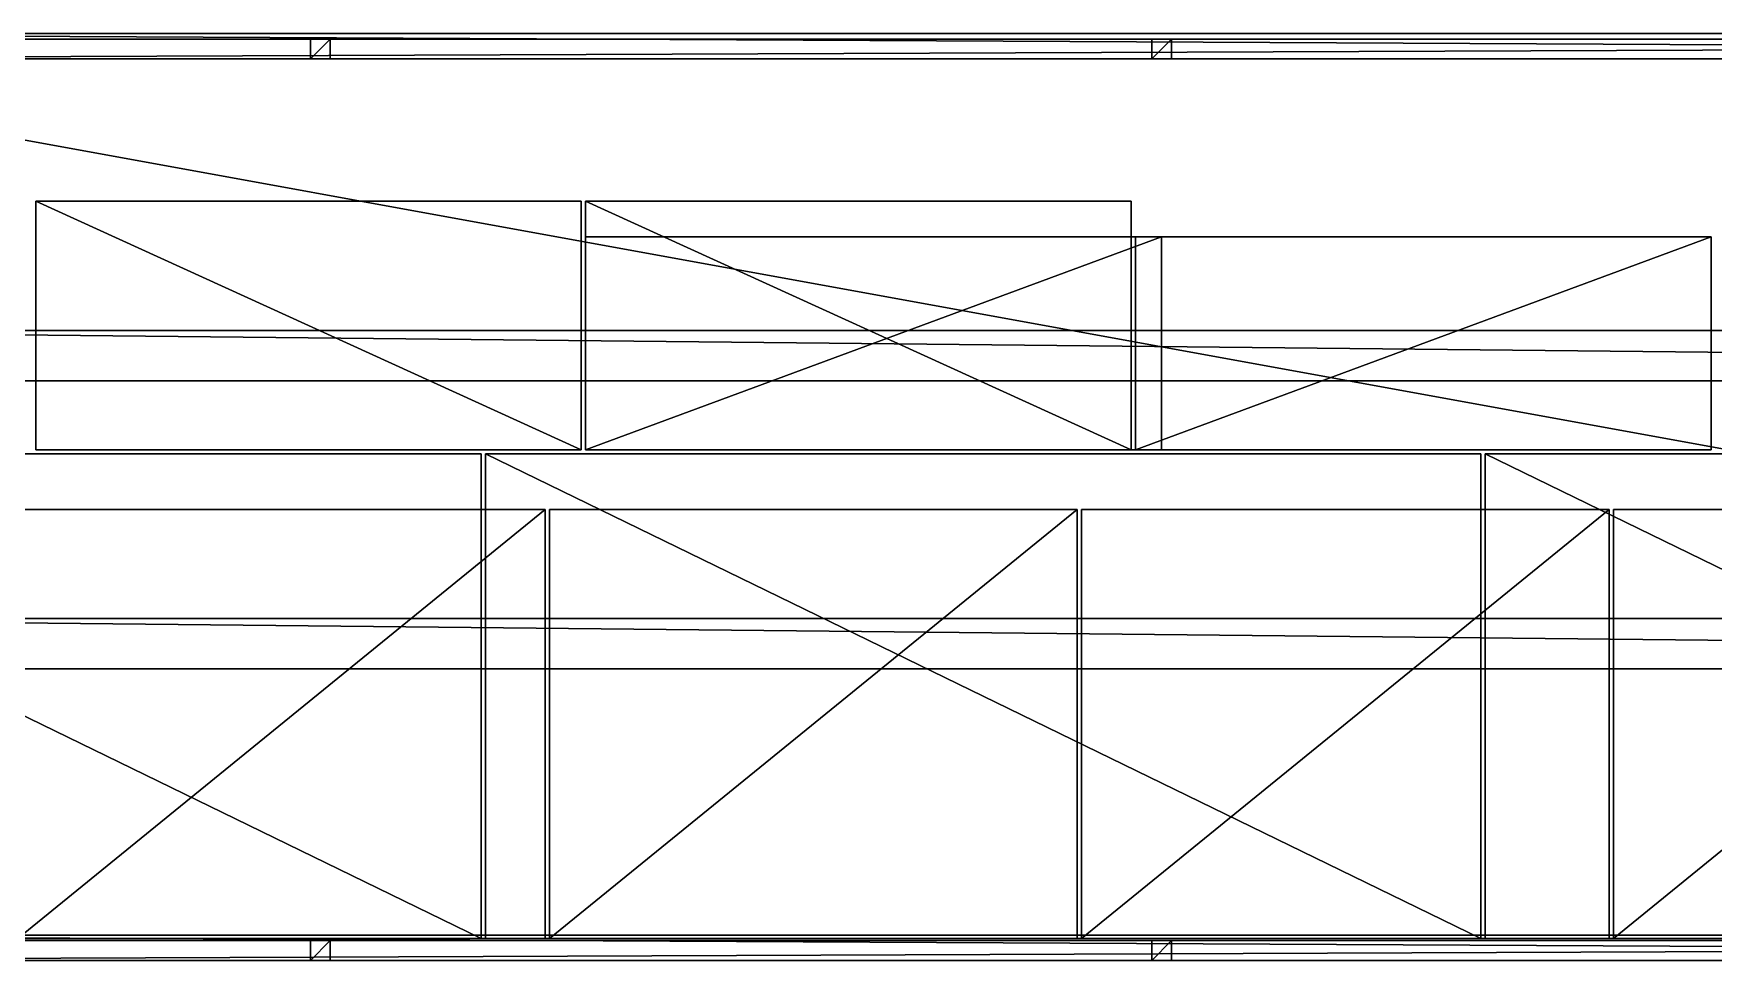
# Model space of a CAD drawing. Header units: millimetres. Extents: x -3100 to 14040, y -1280 to 1295.
# Drawn here: x 1528 to 6196, y -1280 to 1295 of the extents above; entities that cross this region are included whole.
import ezdxf

# ---------------------------------------------------------------- set-up
doc = ezdxf.new("R2010")
doc.units = ezdxf.units.MM

msp = doc.modelspace()

# ---------------------------------------------------------------- linework, layer by layer
at = {"layer": 'CAD_75LAB'}
for points in [[(14040, 1295, 1250), (-40, 1295, 1250), (-40, 1295, 1320)], [(14040, 1295, 1320), (14040, 1295, 1250), (-40, 1295, 1320)], [(14040, 1225, 1250), (-40, 1225, 1250), (-40, 1295, 1250)], [(14040, 1295, 1250), (14040, 1225, 1250), (-40, 1295, 1250)], [(14040, 1225, 1320), (-40, 1295, 1320), (-40, 1225, 1320)], [(14040, 1295, 1320), (-40, 1295, 1320), (14040, 1225, 1320)], [(14040, 1280, 1160), (-40, 1280, 1160), (-40, 1280, 1250)], [(14040, 1280, 1250), (14040, 1280, 1160), (-40, 1280, 1250)], [(14040, -1280, 1160), (-40, -1280, 1160), (-40, 1280, 1160)], [(14040, 1280, 1160), (14040, -1280, 1160), (-40, 1280, 1160)], [(14040, -1280, 1250), (-40, 1280, 1250), (-40, -1280, 1250)], [(14040, 1280, 1250), (-40, 1280, 1250), (14040, -1280, 1250)], [(14040, 1280, 3995), (14040, 1280, 3940), (-40, 1280, 3940)], [(14040, 1280, 3995), (-40, 1280, 3940), (-40, 1280, 3995)], [(14040, 1280, 3940), (-40, 1225, 3940), (-40, 1280, 3940)], [(14040, 1280, 3940), (14040, 1225, 3940), (-40, 1225, 3940)], [(14040, 1280, 3995), (-40, 1280, 3995), (-40, 1225, 3995)], [(14040, 1280, 3995), (-40, 1225, 3995), (14040, 1225, 3995)], [(2297.5, 1280, 3940), (2297.5, 1280, 1250), (2297.5, 1225, 1250)], [(2297.5, 1225, 3940), (2297.5, 1280, 3940), (2297.5, 1225, 1250)], [(2297.5, 1280, 3940), (2352.5, 1280, 1250), (2297.5, 1280, 1250)], [(2352.5, 1280, 3940), (2352.5, 1280, 1250), (2297.5, 1280, 3940)], [(2352.5, 1280, 1250), (2297.5, 1225, 1250), (2297.5, 1280, 1250)], [(2352.5, 1280, 1250), (2352.5, 1225, 1250), (2297.5, 1225, 1250)], [(2352.5, 1280, 3940), (2297.5, 1280, 3940), (2297.5, 1225, 3940)], [(2352.5, 1280, 3940), (2297.5, 1225, 3940), (2352.5, 1225, 3940)], [(2352.5, 1280, 3940), (2352.5, 1225, 1250), (2352.5, 1280, 1250)], [(2352.5, 1225, 3940), (2352.5, 1225, 1250), (2352.5, 1280, 3940)], [(4635, 1280, 3940), (4635, 1280, 1250), (4635, 1225, 1250)], [(4635, 1225, 3940), (4635, 1280, 3940), (4635, 1225, 1250)], [(4635, 1280, 3940), (4690, 1280, 1250), (4635, 1280, 1250)], [(4690, 1280, 3940), (4690, 1280, 1250), (4635, 1280, 3940)], [(4690, 1280, 1250), (4635, 1225, 1250), (4635, 1280, 1250)], [(4690, 1280, 1250), (4690, 1225, 1250), (4635, 1225, 1250)], [(4690, 1280, 3940), (4635, 1280, 3940), (4635, 1225, 3940)], [(4690, 1280, 3940), (4635, 1225, 3940), (4690, 1225, 3940)], [(4690, 1280, 3940), (4690, 1225, 1250), (4690, 1280, 1250)], [(4690, 1225, 3940), (4690, 1225, 1250), (4690, 1280, 3940)], [(14040, 1225, 3995), (-40, 1225, 3940), (14040, 1225, 3940)], [(14040, 1225, 3995), (-40, 1225, 3995), (-40, 1225, 3940)], [(14040, 1225, 1250), (-40, 1225, 1320), (-40, 1225, 1250)], [(14040, 1225, 1320), (-40, 1225, 1320), (14040, 1225, 1250)], [(2297.5, 1225, 3940), (2297.5, 1225, 1250), (2352.5, 1225, 1250)], [(2352.5, 1225, 3940), (2297.5, 1225, 3940), (2352.5, 1225, 1250)], [(4635, 1225, 3940), (4635, 1225, 1250), (4690, 1225, 1250)], [(4690, 1225, 3940), (4635, 1225, 3940), (4690, 1225, 1250)], [(1534, 139, 1253), (1534, 829, 1657), (1534, 829, 1253)], [(1534, 139, 1657), (1534, 829, 1657), (1534, 139, 1253)], [(3050, 829, 1657), (3050, 829, 1253), (1534, 829, 1253)], [(3050, 829, 1657), (1534, 829, 1253), (1534, 829, 1657)], [(3050, 139, 1253), (1534, 139, 1253), (1534, 829, 1253)], [(3050, 829, 1253), (3050, 139, 1253), (1534, 829, 1253)], [(3050, 139, 1657), (1534, 829, 1657), (1534, 139, 1657)], [(3050, 829, 1657), (1534, 829, 1657), (3050, 139, 1657)], [(1534, 139, 1663), (1534, 829, 2067), (1534, 829, 1663)], [(1534, 139, 2067), (1534, 829, 2067), (1534, 139, 1663)], [(3050, 829, 2067), (3050, 829, 1663), (1534, 829, 1663)], [(3050, 829, 2067), (1534, 829, 1663), (1534, 829, 2067)], [(3050, 139, 1663), (1534, 139, 1663), (1534, 829, 1663)], [(3050, 829, 1663), (3050, 139, 1663), (1534, 829, 1663)], [(3050, 139, 2067), (1534, 829, 2067), (1534, 139, 2067)], [(3050, 829, 2067), (1534, 829, 2067), (3050, 139, 2067)], [(1534, 139, 2073), (1534, 829, 2477), (1534, 829, 2073)], [(1534, 139, 2477), (1534, 829, 2477), (1534, 139, 2073)], [(3050, 829, 2477), (3050, 829, 2073), (1534, 829, 2073)], [(3050, 829, 2477), (1534, 829, 2073), (1534, 829, 2477)], [(3050, 139, 2073), (1534, 139, 2073), (1534, 829, 2073)], [(3050, 829, 2073), (3050, 139, 2073), (1534, 829, 2073)], [(3050, 139, 2477), (1534, 829, 2477), (1534, 139, 2477)], [(3050, 829, 2477), (1534, 829, 2477), (3050, 139, 2477)], [(1534, 139, 2483), (1534, 829, 2887), (1534, 829, 2483)], [(1534, 139, 2887), (1534, 829, 2887), (1534, 139, 2483)], [(3050, 829, 2887), (3050, 829, 2483), (1534, 829, 2483)], [(3050, 829, 2887), (1534, 829, 2483), (1534, 829, 2887)], [(3050, 139, 2483), (1534, 139, 2483), (1534, 829, 2483)], [(3050, 829, 2483), (3050, 139, 2483), (1534, 829, 2483)], [(3050, 139, 2887), (1534, 829, 2887), (1534, 139, 2887)], [(3050, 829, 2887), (1534, 829, 2887), (3050, 139, 2887)], [(1534, 139, 2893), (1534, 829, 3297), (1534, 829, 2893)], [(1534, 139, 3297), (1534, 829, 3297), (1534, 139, 2893)], [(3050, 829, 3297), (3050, 829, 2893), (1534, 829, 2893)], [(3050, 829, 3297), (1534, 829, 2893), (1534, 829, 3297)], [(3050, 139, 2893), (1534, 139, 2893), (1534, 829, 2893)], [(3050, 829, 2893), (3050, 139, 2893), (1534, 829, 2893)], [(3050, 139, 3297), (1534, 829, 3297), (1534, 139, 3297)], [(3050, 829, 3297), (1534, 829, 3297), (3050, 139, 3297)], [(1534, 139, 3303), (1534, 829, 3707), (1534, 829, 3303)], [(1534, 139, 3707), (1534, 829, 3707), (1534, 139, 3303)], [(3050, 829, 3707), (3050, 829, 3303), (1534, 829, 3303)], [(3050, 829, 3707), (1534, 829, 3303), (1534, 829, 3707)], [(3050, 139, 3303), (1534, 139, 3303), (1534, 829, 3303)], [(3050, 829, 3303), (3050, 139, 3303), (1534, 829, 3303)], [(3050, 139, 3707), (1534, 829, 3707), (1534, 139, 3707)], [(3050, 829, 3707), (1534, 829, 3707), (3050, 139, 3707)], [(3050, 139, 1253), (3050, 829, 1253), (3050, 829, 1657)], [(3050, 139, 1657), (3050, 139, 1253), (3050, 829, 1657)], [(3050, 139, 1663), (3050, 829, 1663), (3050, 829, 2067)], [(3050, 139, 2067), (3050, 139, 1663), (3050, 829, 2067)], [(3050, 139, 2073), (3050, 829, 2073), (3050, 829, 2477)], [(3050, 139, 2477), (3050, 139, 2073), (3050, 829, 2477)], [(3050, 139, 2483), (3050, 829, 2483), (3050, 829, 2887)], [(3050, 139, 2887), (3050, 139, 2483), (3050, 829, 2887)], [(3050, 139, 2893), (3050, 829, 2893), (3050, 829, 3297)], [(3050, 139, 3297), (3050, 139, 2893), (3050, 829, 3297)], [(3050, 139, 3303), (3050, 829, 3303), (3050, 829, 3707)], [(3050, 139, 3707), (3050, 139, 3303), (3050, 829, 3707)], [(3062, 139, 1253), (3062, 829, 1657), (3062, 829, 1253)], [(3062, 139, 1657), (3062, 829, 1657), (3062, 139, 1253)], [(4578, 829, 1657), (4578, 829, 1253), (3062, 829, 1253)], [(4578, 829, 1657), (3062, 829, 1253), (3062, 829, 1657)], [(4578, 139, 1253), (3062, 139, 1253), (3062, 829, 1253)], [(4578, 829, 1253), (4578, 139, 1253), (3062, 829, 1253)], [(4578, 139, 1657), (3062, 829, 1657), (3062, 139, 1657)], [(4578, 829, 1657), (3062, 829, 1657), (4578, 139, 1657)], [(3062, 139, 1663), (3062, 829, 2067), (3062, 829, 1663)], [(3062, 139, 2067), (3062, 829, 2067), (3062, 139, 1663)], [(4578, 829, 2067), (4578, 829, 1663), (3062, 829, 1663)], [(4578, 829, 2067), (3062, 829, 1663), (3062, 829, 2067)], [(4578, 139, 1663), (3062, 139, 1663), (3062, 829, 1663)], [(4578, 829, 1663), (4578, 139, 1663), (3062, 829, 1663)], [(4578, 139, 2067), (3062, 829, 2067), (3062, 139, 2067)], [(4578, 829, 2067), (3062, 829, 2067), (4578, 139, 2067)], [(3062, 139, 2073), (3062, 829, 2477), (3062, 829, 2073)], [(3062, 139, 2477), (3062, 829, 2477), (3062, 139, 2073)], [(4578, 829, 2477), (4578, 829, 2073), (3062, 829, 2073)], [(4578, 829, 2477), (3062, 829, 2073), (3062, 829, 2477)], [(4578, 139, 2073), (3062, 139, 2073), (3062, 829, 2073)], [(4578, 829, 2073), (4578, 139, 2073), (3062, 829, 2073)], [(4578, 139, 2477), (3062, 829, 2477), (3062, 139, 2477)], [(4578, 829, 2477), (3062, 829, 2477), (4578, 139, 2477)], [(3062, 139, 2483), (3062, 829, 2887), (3062, 829, 2483)], [(3062, 139, 2887), (3062, 829, 2887), (3062, 139, 2483)], [(4578, 829, 2887), (4578, 829, 2483), (3062, 829, 2483)], [(4578, 829, 2887), (3062, 829, 2483), (3062, 829, 2887)], [(4578, 139, 2483), (3062, 139, 2483), (3062, 829, 2483)], [(4578, 829, 2483), (4578, 139, 2483), (3062, 829, 2483)], [(4578, 139, 2887), (3062, 829, 2887), (3062, 139, 2887)], [(4578, 829, 2887), (3062, 829, 2887), (4578, 139, 2887)], [(3062, 139, 2893), (3062, 829, 3297), (3062, 829, 2893)], [(3062, 139, 3297), (3062, 829, 3297), (3062, 139, 2893)], [(4578, 829, 3297), (4578, 829, 2893), (3062, 829, 2893)], [(4578, 829, 3297), (3062, 829, 2893), (3062, 829, 3297)], [(4578, 139, 2893), (3062, 139, 2893), (3062, 829, 2893)], [(4578, 829, 2893), (4578, 139, 2893), (3062, 829, 2893)], [(4578, 139, 3297), (3062, 829, 3297), (3062, 139, 3297)], [(4578, 829, 3297), (3062, 829, 3297), (4578, 139, 3297)], [(4578, 139, 1253), (4578, 829, 1253), (4578, 829, 1657)], [(4578, 139, 1657), (4578, 139, 1253), (4578, 829, 1657)], [(4578, 139, 1663), (4578, 829, 1663), (4578, 829, 2067)], [(4578, 139, 2067), (4578, 139, 1663), (4578, 829, 2067)], [(4578, 139, 2073), (4578, 829, 2073), (4578, 829, 2477)], [(4578, 139, 2477), (4578, 139, 2073), (4578, 829, 2477)], [(4578, 139, 2483), (4578, 829, 2483), (4578, 829, 2887)], [(4578, 139, 2887), (4578, 139, 2483), (4578, 829, 2887)], [(4578, 139, 2893), (4578, 829, 2893), (4578, 829, 3297)], [(4578, 139, 3297), (4578, 139, 2893), (4578, 829, 3297)], [(3062, 139, 3303), (3062, 730, 3585), (3062, 730, 3303)], [(3062, 139, 3585), (3062, 730, 3585), (3062, 139, 3303)], [(4662, 730, 3585), (4662, 730, 3303), (3062, 730, 3303)], [(4662, 730, 3585), (3062, 730, 3303), (3062, 730, 3585)], [(4662, 730, 3303), (3062, 139, 3303), (3062, 730, 3303)], [(4662, 730, 3303), (4662, 139, 3303), (3062, 139, 3303)], [(4662, 730, 3585), (3062, 730, 3585), (3062, 139, 3585)], [(4662, 730, 3585), (3062, 139, 3585), (4662, 139, 3585)], [(3062, 139, 3591), (3062, 730, 3873), (3062, 730, 3591)], [(3062, 139, 3873), (3062, 730, 3873), (3062, 139, 3591)], [(4662, 730, 3873), (4662, 730, 3591), (3062, 730, 3591)], [(4662, 730, 3873), (3062, 730, 3591), (3062, 730, 3873)], [(4662, 730, 3591), (3062, 139, 3591), (3062, 730, 3591)], [(4662, 730, 3591), (4662, 139, 3591), (3062, 139, 3591)], [(4662, 730, 3873), (3062, 730, 3873), (3062, 139, 3873)], [(4662, 730, 3873), (3062, 139, 3873), (4662, 139, 3873)], [(4590, 139, 1253), (4590, 730, 1535), (4590, 730, 1253)], [(4590, 139, 1535), (4590, 730, 1535), (4590, 139, 1253)], [(6190, 730, 1535), (6190, 730, 1253), (4590, 730, 1253)], [(6190, 730, 1535), (4590, 730, 1253), (4590, 730, 1535)], [(6190, 730, 1253), (4590, 139, 1253), (4590, 730, 1253)], [(6190, 730, 1253), (6190, 139, 1253), (4590, 139, 1253)], [(6190, 730, 1535), (4590, 730, 1535), (4590, 139, 1535)], [(6190, 730, 1535), (4590, 139, 1535), (6190, 139, 1535)], [(4590, 139, 1541), (4590, 730, 1823), (4590, 730, 1541)], [(4590, 139, 1823), (4590, 730, 1823), (4590, 139, 1541)], [(6190, 730, 1823), (6190, 730, 1541), (4590, 730, 1541)], [(6190, 730, 1823), (4590, 730, 1541), (4590, 730, 1823)], [(6190, 730, 1541), (4590, 139, 1541), (4590, 730, 1541)], [(6190, 730, 1541), (6190, 139, 1541), (4590, 139, 1541)], [(6190, 730, 1823), (4590, 730, 1823), (4590, 139, 1823)], [(6190, 730, 1823), (4590, 139, 1823), (6190, 139, 1823)], [(4590, 139, 1829), (4590, 730, 2111), (4590, 730, 1829)], [(4590, 139, 2111), (4590, 730, 2111), (4590, 139, 1829)], [(6190, 730, 2111), (6190, 730, 1829), (4590, 730, 1829)], [(6190, 730, 2111), (4590, 730, 1829), (4590, 730, 2111)], [(6190, 730, 1829), (4590, 139, 1829), (4590, 730, 1829)], [(6190, 730, 1829), (6190, 139, 1829), (4590, 139, 1829)], [(6190, 730, 2111), (4590, 730, 2111), (4590, 139, 2111)], [(6190, 730, 2111), (4590, 139, 2111), (6190, 139, 2111)], [(4590, 139, 2117), (4590, 730, 2399), (4590, 730, 2117)], [(4590, 139, 2399), (4590, 730, 2399), (4590, 139, 2117)], [(6190, 730, 2399), (6190, 730, 2117), (4590, 730, 2117)], [(6190, 730, 2399), (4590, 730, 2117), (4590, 730, 2399)], [(6190, 730, 2117), (4590, 139, 2117), (4590, 730, 2117)], [(6190, 730, 2117), (6190, 139, 2117), (4590, 139, 2117)], [(6190, 730, 2399), (4590, 730, 2399), (4590, 139, 2399)], [(6190, 730, 2399), (4590, 139, 2399), (6190, 139, 2399)], [(4590, 139, 2405), (4590, 730, 2687), (4590, 730, 2405)], [(4590, 139, 2687), (4590, 730, 2687), (4590, 139, 2405)], [(6190, 730, 2687), (6190, 730, 2405), (4590, 730, 2405)], [(6190, 730, 2687), (4590, 730, 2405), (4590, 730, 2687)], [(6190, 730, 2405), (4590, 139, 2405), (4590, 730, 2405)], [(6190, 730, 2405), (6190, 139, 2405), (4590, 139, 2405)], [(6190, 730, 2687), (4590, 730, 2687), (4590, 139, 2687)], [(6190, 730, 2687), (4590, 139, 2687), (6190, 139, 2687)], [(4590, 139, 2693), (4590, 730, 2975), (4590, 730, 2693)], [(4590, 139, 2975), (4590, 730, 2975), (4590, 139, 2693)], [(6190, 730, 2975), (6190, 730, 2693), (4590, 730, 2693)], [(6190, 730, 2975), (4590, 730, 2693), (4590, 730, 2975)], [(6190, 730, 2693), (4590, 139, 2693), (4590, 730, 2693)], [(6190, 730, 2693), (6190, 139, 2693), (4590, 139, 2693)], [(6190, 730, 2975), (4590, 730, 2975), (4590, 139, 2975)], [(6190, 730, 2975), (4590, 139, 2975), (6190, 139, 2975)], [(4590, 139, 2981), (4590, 730, 3263), (4590, 730, 2981)], [(4590, 139, 3263), (4590, 730, 3263), (4590, 139, 2981)], [(6190, 730, 3263), (6190, 730, 2981), (4590, 730, 2981)], [(6190, 730, 3263), (4590, 730, 2981), (4590, 730, 3263)], [(6190, 730, 2981), (4590, 139, 2981), (4590, 730, 2981)], [(6190, 730, 2981), (6190, 139, 2981), (4590, 139, 2981)], [(6190, 730, 3263), (4590, 730, 3263), (4590, 139, 3263)], [(6190, 730, 3263), (4590, 139, 3263), (6190, 139, 3263)], [(4662, 139, 3303), (4662, 730, 3303), (4662, 730, 3585)], [(4662, 139, 3585), (4662, 139, 3303), (4662, 730, 3585)], [(4662, 139, 3591), (4662, 730, 3591), (4662, 730, 3873)], [(4662, 139, 3873), (4662, 139, 3591), (4662, 730, 3873)], [(6190, 139, 1253), (6190, 730, 1253), (6190, 730, 1535)], [(6190, 139, 1535), (6190, 139, 1253), (6190, 730, 1535)], [(6190, 139, 1541), (6190, 730, 1541), (6190, 730, 1823)], [(6190, 139, 1823), (6190, 139, 1541), (6190, 730, 1823)], [(6190, 139, 1829), (6190, 730, 1829), (6190, 730, 2111)], [(6190, 139, 2111), (6190, 139, 1829), (6190, 730, 2111)], [(6190, 139, 2117), (6190, 730, 2117), (6190, 730, 2399)], [(6190, 139, 2399), (6190, 139, 2117), (6190, 730, 2399)], [(6190, 139, 2405), (6190, 730, 2405), (6190, 730, 2687)], [(6190, 139, 2687), (6190, 139, 2405), (6190, 730, 2687)], [(6190, 139, 2693), (6190, 730, 2693), (6190, 730, 2975)], [(6190, 139, 2975), (6190, 139, 2693), (6190, 730, 2975)], [(6190, 139, 2981), (6190, 730, 2981), (6190, 730, 3263)], [(6190, 139, 3263), (6190, 139, 2981), (6190, 730, 3263)], [(13960, 470, 1160), (13960, 470, 910), (300, 470, 910)], [(13960, 470, 1160), (300, 470, 910), (300, 470, 1160)], [(13960, 330, 910), (300, 330, 910), (300, 470, 910)], [(13960, 470, 910), (13960, 330, 910), (300, 470, 910)], [(13960, 330, 1160), (300, 470, 1160), (300, 330, 1160)], [(13960, 470, 1160), (300, 470, 1160), (13960, 330, 1160)], [(13960, 330, 1160), (300, 330, 910), (13960, 330, 910)], [(13960, 330, 1160), (300, 330, 1160), (300, 330, 910)], [(2772, 127, 1794), (2772, 127, 1253), (6, 127, 1253)], [(2772, 127, 1794), (6, 127, 1253), (6, 127, 1794)], [(2772, -1219, 1253), (6, -1219, 1253), (6, 127, 1253)], [(2772, 127, 1253), (2772, -1219, 1253), (6, 127, 1253)], [(2772, -1219, 1794), (6, 127, 1794), (6, -1219, 1794)], [(2772, 127, 1794), (6, 127, 1794), (2772, -1219, 1794)], [(2772, 127, 2341), (2772, 127, 1800), (6, 127, 1800)], [(2772, 127, 2341), (6, 127, 1800), (6, 127, 2341)], [(2772, -1219, 1800), (6, -1219, 1800), (6, 127, 1800)], [(2772, 127, 1800), (2772, -1219, 1800), (6, 127, 1800)], [(2772, -1219, 2341), (6, 127, 2341), (6, -1219, 2341)], [(2772, 127, 2341), (6, 127, 2341), (2772, -1219, 2341)], [(2772, 127, 2888), (2772, 127, 2347), (6, 127, 2347)], [(2772, 127, 2888), (6, 127, 2347), (6, 127, 2888)], [(2772, -1219, 2347), (6, -1219, 2347), (6, 127, 2347)], [(2772, 127, 2347), (2772, -1219, 2347), (6, 127, 2347)], [(2772, -1219, 2888), (6, 127, 2888), (6, -1219, 2888)], [(2772, 127, 2888), (6, 127, 2888), (2772, -1219, 2888)], [(2772, 127, 3435), (2772, 127, 2894), (6, 127, 2894)], [(2772, 127, 3435), (6, 127, 2894), (6, 127, 3435)], [(2772, -1219, 2894), (6, -1219, 2894), (6, 127, 2894)], [(2772, 127, 2894), (2772, -1219, 2894), (6, 127, 2894)], [(2772, -1219, 3435), (6, 127, 3435), (6, -1219, 3435)], [(2772, 127, 3435), (6, 127, 3435), (2772, -1219, 3435)], [(3050, 139, 1657), (1534, 139, 1253), (3050, 139, 1253)], [(3050, 139, 1657), (1534, 139, 1657), (1534, 139, 1253)], [(3050, 139, 2067), (1534, 139, 1663), (3050, 139, 1663)], [(3050, 139, 2067), (1534, 139, 2067), (1534, 139, 1663)], [(3050, 139, 2477), (1534, 139, 2073), (3050, 139, 2073)], [(3050, 139, 2477), (1534, 139, 2477), (1534, 139, 2073)], [(3050, 139, 2887), (1534, 139, 2483), (3050, 139, 2483)], [(3050, 139, 2887), (1534, 139, 2887), (1534, 139, 2483)], [(3050, 139, 3297), (1534, 139, 2893), (3050, 139, 2893)], [(3050, 139, 3297), (1534, 139, 3297), (1534, 139, 2893)], [(3050, 139, 3707), (1534, 139, 3303), (3050, 139, 3303)], [(3050, 139, 3707), (1534, 139, 3707), (1534, 139, 3303)], [(2772, -1219, 1794), (2772, -1219, 1253), (2772, 127, 1253)], [(2772, -1219, 1794), (2772, 127, 1253), (2772, 127, 1794)], [(2772, -1219, 2341), (2772, -1219, 1800), (2772, 127, 1800)], [(2772, -1219, 2341), (2772, 127, 1800), (2772, 127, 2341)], [(2772, -1219, 2888), (2772, -1219, 2347), (2772, 127, 2347)], [(2772, -1219, 2888), (2772, 127, 2347), (2772, 127, 2888)], [(2772, -1219, 3435), (2772, -1219, 2894), (2772, 127, 2894)], [(2772, -1219, 3435), (2772, 127, 2894), (2772, 127, 3435)], [(2784, -1219, 1794), (2784, 127, 1253), (2784, -1219, 1253)], [(2784, -1219, 1794), (2784, 127, 1794), (2784, 127, 1253)], [(5550, 127, 1794), (5550, 127, 1253), (2784, 127, 1253)], [(5550, 127, 1794), (2784, 127, 1253), (2784, 127, 1794)], [(5550, -1219, 1253), (2784, -1219, 1253), (2784, 127, 1253)], [(5550, 127, 1253), (5550, -1219, 1253), (2784, 127, 1253)], [(5550, -1219, 1794), (2784, 127, 1794), (2784, -1219, 1794)], [(5550, 127, 1794), (2784, 127, 1794), (5550, -1219, 1794)], [(2784, -1219, 2341), (2784, 127, 1800), (2784, -1219, 1800)], [(2784, -1219, 2341), (2784, 127, 2341), (2784, 127, 1800)], [(5550, 127, 2341), (5550, 127, 1800), (2784, 127, 1800)], [(5550, 127, 2341), (2784, 127, 1800), (2784, 127, 2341)], [(5550, -1219, 1800), (2784, -1219, 1800), (2784, 127, 1800)], [(5550, 127, 1800), (5550, -1219, 1800), (2784, 127, 1800)], [(5550, -1219, 2341), (2784, 127, 2341), (2784, -1219, 2341)], [(5550, 127, 2341), (2784, 127, 2341), (5550, -1219, 2341)], [(2784, -1219, 2888), (2784, 127, 2347), (2784, -1219, 2347)], [(2784, -1219, 2888), (2784, 127, 2888), (2784, 127, 2347)], [(5550, 127, 2888), (5550, 127, 2347), (2784, 127, 2347)], [(5550, 127, 2888), (2784, 127, 2347), (2784, 127, 2888)], [(5550, -1219, 2347), (2784, -1219, 2347), (2784, 127, 2347)], [(5550, 127, 2347), (5550, -1219, 2347), (2784, 127, 2347)], [(5550, -1219, 2888), (2784, 127, 2888), (2784, -1219, 2888)], [(5550, 127, 2888), (2784, 127, 2888), (5550, -1219, 2888)], [(2784, -1219, 3435), (2784, 127, 2894), (2784, -1219, 2894)], [(2784, -1219, 3435), (2784, 127, 3435), (2784, 127, 2894)], [(5550, 127, 3435), (5550, 127, 2894), (2784, 127, 2894)], [(5550, 127, 3435), (2784, 127, 2894), (2784, 127, 3435)], [(5550, -1219, 2894), (2784, -1219, 2894), (2784, 127, 2894)], [(5550, 127, 2894), (5550, -1219, 2894), (2784, 127, 2894)], [(5550, -1219, 3435), (2784, 127, 3435), (2784, -1219, 3435)], [(5550, 127, 3435), (2784, 127, 3435), (5550, -1219, 3435)], [(4578, 139, 1657), (3062, 139, 1253), (4578, 139, 1253)], [(4578, 139, 1657), (3062, 139, 1657), (3062, 139, 1253)], [(4578, 139, 2067), (3062, 139, 1663), (4578, 139, 1663)], [(4578, 139, 2067), (3062, 139, 2067), (3062, 139, 1663)], [(4578, 139, 2477), (3062, 139, 2073), (4578, 139, 2073)], [(4578, 139, 2477), (3062, 139, 2477), (3062, 139, 2073)], [(4578, 139, 2887), (3062, 139, 2483), (4578, 139, 2483)], [(4578, 139, 2887), (3062, 139, 2887), (3062, 139, 2483)], [(4578, 139, 3297), (3062, 139, 2893), (4578, 139, 2893)], [(4578, 139, 3297), (3062, 139, 3297), (3062, 139, 2893)], [(4662, 139, 3585), (3062, 139, 3303), (4662, 139, 3303)], [(4662, 139, 3585), (3062, 139, 3585), (3062, 139, 3303)], [(4662, 139, 3873), (3062, 139, 3591), (4662, 139, 3591)], [(4662, 139, 3873), (3062, 139, 3873), (3062, 139, 3591)], [(6190, 139, 1535), (4590, 139, 1253), (6190, 139, 1253)], [(6190, 139, 1535), (4590, 139, 1535), (4590, 139, 1253)], [(6190, 139, 1823), (4590, 139, 1541), (6190, 139, 1541)], [(6190, 139, 1823), (4590, 139, 1823), (4590, 139, 1541)], [(6190, 139, 2111), (4590, 139, 1829), (6190, 139, 1829)], [(6190, 139, 2111), (4590, 139, 2111), (4590, 139, 1829)], [(6190, 139, 2399), (4590, 139, 2117), (6190, 139, 2117)], [(6190, 139, 2399), (4590, 139, 2399), (4590, 139, 2117)], [(6190, 139, 2687), (4590, 139, 2405), (6190, 139, 2405)], [(6190, 139, 2687), (4590, 139, 2687), (4590, 139, 2405)], [(6190, 139, 2975), (4590, 139, 2693), (6190, 139, 2693)], [(6190, 139, 2975), (4590, 139, 2975), (4590, 139, 2693)], [(6190, 139, 3263), (4590, 139, 2981), (6190, 139, 2981)], [(6190, 139, 3263), (4590, 139, 3263), (4590, 139, 2981)], [(5550, -1219, 1794), (5550, -1219, 1253), (5550, 127, 1253)], [(5550, -1219, 1794), (5550, 127, 1253), (5550, 127, 1794)], [(5550, -1219, 2341), (5550, -1219, 1800), (5550, 127, 1800)], [(5550, -1219, 2341), (5550, 127, 1800), (5550, 127, 2341)], [(5550, -1219, 2888), (5550, -1219, 2347), (5550, 127, 2347)], [(5550, -1219, 2888), (5550, 127, 2347), (5550, 127, 2888)], [(5550, -1219, 3435), (5550, -1219, 2894), (5550, 127, 2894)], [(5550, -1219, 3435), (5550, 127, 2894), (5550, 127, 3435)], [(5562, -1219, 1794), (5562, 127, 1253), (5562, -1219, 1253)], [(5562, -1219, 1794), (5562, 127, 1794), (5562, 127, 1253)], [(8328, 127, 1794), (8328, 127, 1253), (5562, 127, 1253)], [(8328, 127, 1794), (5562, 127, 1253), (5562, 127, 1794)], [(8328, -1219, 1253), (5562, -1219, 1253), (5562, 127, 1253)], [(8328, 127, 1253), (8328, -1219, 1253), (5562, 127, 1253)], [(8328, -1219, 1794), (5562, 127, 1794), (5562, -1219, 1794)], [(8328, 127, 1794), (5562, 127, 1794), (8328, -1219, 1794)], [(5562, -1219, 2341), (5562, 127, 1800), (5562, -1219, 1800)], [(5562, -1219, 2341), (5562, 127, 2341), (5562, 127, 1800)], [(8328, 127, 2341), (8328, 127, 1800), (5562, 127, 1800)], [(8328, 127, 2341), (5562, 127, 1800), (5562, 127, 2341)], [(8328, -1219, 1800), (5562, -1219, 1800), (5562, 127, 1800)], [(8328, 127, 1800), (8328, -1219, 1800), (5562, 127, 1800)], [(8328, -1219, 2341), (5562, 127, 2341), (5562, -1219, 2341)], [(8328, 127, 2341), (5562, 127, 2341), (8328, -1219, 2341)], [(5562, -1219, 2888), (5562, 127, 2347), (5562, -1219, 2347)], [(5562, -1219, 2888), (5562, 127, 2888), (5562, 127, 2347)], [(8328, 127, 2888), (8328, 127, 2347), (5562, 127, 2347)], [(8328, 127, 2888), (5562, 127, 2347), (5562, 127, 2888)], [(8328, -1219, 2347), (5562, -1219, 2347), (5562, 127, 2347)], [(8328, 127, 2347), (8328, -1219, 2347), (5562, 127, 2347)], [(8328, -1219, 2888), (5562, 127, 2888), (5562, -1219, 2888)], [(8328, 127, 2888), (5562, 127, 2888), (8328, -1219, 2888)], [(5562, -1219, 3435), (5562, 127, 2894), (5562, -1219, 2894)], [(5562, -1219, 3435), (5562, 127, 3435), (5562, 127, 2894)], [(8328, 127, 3435), (8328, 127, 2894), (5562, 127, 2894)], [(8328, 127, 3435), (5562, 127, 2894), (5562, 127, 3435)], [(8328, -1219, 2894), (5562, -1219, 2894), (5562, 127, 2894)], [(8328, 127, 2894), (8328, -1219, 2894), (5562, 127, 2894)], [(8328, -1219, 3435), (5562, 127, 3435), (5562, -1219, 3435)], [(8328, 127, 3435), (5562, 127, 3435), (8328, -1219, 3435)], [(2950, -27, 3713), (2950, -27, 3441), (1484, -27, 3441)], [(2950, -27, 3713), (1484, -27, 3441), (1484, -27, 3713)], [(2950, -27, 3441), (1484, -1219, 3441), (1484, -27, 3441)], [(2950, -27, 3441), (2950, -1219, 3441), (1484, -1219, 3441)], [(2950, -27, 3713), (1484, -27, 3713), (1484, -1219, 3713)], [(2950, -27, 3713), (1484, -1219, 3713), (2950, -1219, 3713)], [(2950, -1219, 3713), (2950, -1219, 3441), (2950, -27, 3441)], [(2950, -1219, 3713), (2950, -27, 3441), (2950, -27, 3713)], [(2962, -1219, 3713), (2962, -27, 3441), (2962, -1219, 3441)], [(2962, -1219, 3713), (2962, -27, 3713), (2962, -27, 3441)], [(4428, -27, 3713), (4428, -27, 3441), (2962, -27, 3441)], [(4428, -27, 3713), (2962, -27, 3441), (2962, -27, 3713)], [(4428, -27, 3441), (2962, -1219, 3441), (2962, -27, 3441)], [(4428, -27, 3441), (4428, -1219, 3441), (2962, -1219, 3441)], [(4428, -27, 3713), (2962, -27, 3713), (2962, -1219, 3713)], [(4428, -27, 3713), (2962, -1219, 3713), (4428, -1219, 3713)], [(4428, -1219, 3713), (4428, -1219, 3441), (4428, -27, 3441)], [(4428, -1219, 3713), (4428, -27, 3441), (4428, -27, 3713)], [(4440, -1219, 3713), (4440, -27, 3441), (4440, -1219, 3441)], [(4440, -1219, 3713), (4440, -27, 3713), (4440, -27, 3441)], [(5906, -27, 3713), (5906, -27, 3441), (4440, -27, 3441)], [(5906, -27, 3713), (4440, -27, 3441), (4440, -27, 3713)], [(5906, -27, 3441), (4440, -1219, 3441), (4440, -27, 3441)], [(5906, -27, 3441), (5906, -1219, 3441), (4440, -1219, 3441)], [(5906, -27, 3713), (4440, -27, 3713), (4440, -1219, 3713)], [(5906, -27, 3713), (4440, -1219, 3713), (5906, -1219, 3713)], [(5906, -1219, 3713), (5906, -1219, 3441), (5906, -27, 3441)], [(5906, -1219, 3713), (5906, -27, 3441), (5906, -27, 3713)], [(5918, -1219, 3713), (5918, -27, 3441), (5918, -1219, 3441)], [(5918, -1219, 3713), (5918, -27, 3713), (5918, -27, 3441)], [(7384, -27, 3713), (7384, -27, 3441), (5918, -27, 3441)], [(7384, -27, 3713), (5918, -27, 3441), (5918, -27, 3713)], [(7384, -27, 3441), (5918, -1219, 3441), (5918, -27, 3441)], [(7384, -27, 3441), (7384, -1219, 3441), (5918, -1219, 3441)], [(7384, -27, 3713), (5918, -27, 3713), (5918, -1219, 3713)], [(7384, -27, 3713), (5918, -1219, 3713), (7384, -1219, 3713)], [(13960, -330, 1160), (13960, -330, 910), (300, -330, 910)], [(13960, -330, 1160), (300, -330, 910), (300, -330, 1160)], [(13960, -470, 910), (300, -470, 910), (300, -330, 910)], [(13960, -330, 910), (13960, -470, 910), (300, -330, 910)], [(13960, -470, 1160), (300, -330, 1160), (300, -470, 1160)], [(13960, -330, 1160), (300, -330, 1160), (13960, -470, 1160)], [(13960, -470, 1160), (300, -470, 910), (13960, -470, 910)], [(13960, -470, 1160), (300, -470, 1160), (300, -470, 910)], [(14040, -1210, 1250), (-40, -1210, 1250), (-40, -1210, 1320)], [(14040, -1210, 1320), (14040, -1210, 1250), (-40, -1210, 1320)], [(14040, -1280, 1250), (-40, -1280, 1250), (-40, -1210, 1250)], [(14040, -1210, 1250), (14040, -1280, 1250), (-40, -1210, 1250)], [(14040, -1280, 1320), (-40, -1210, 1320), (-40, -1280, 1320)], [(14040, -1210, 1320), (-40, -1210, 1320), (14040, -1280, 1320)], [(14040, -1225, 3995), (14040, -1225, 3940), (-40, -1225, 3940)], [(14040, -1225, 3995), (-40, -1225, 3940), (-40, -1225, 3995)], [(14040, -1225, 3940), (-40, -1280, 3940), (-40, -1225, 3940)], [(14040, -1225, 3940), (14040, -1280, 3940), (-40, -1280, 3940)], [(14040, -1225, 3995), (-40, -1225, 3995), (-40, -1280, 3995)], [(14040, -1225, 3995), (-40, -1280, 3995), (14040, -1280, 3995)], [(2772, -1219, 1794), (6, -1219, 1253), (2772, -1219, 1253)], [(2772, -1219, 1794), (6, -1219, 1794), (6, -1219, 1253)], [(2772, -1219, 2341), (6, -1219, 1800), (2772, -1219, 1800)], [(2772, -1219, 2341), (6, -1219, 2341), (6, -1219, 1800)], [(2772, -1219, 2888), (6, -1219, 2347), (2772, -1219, 2347)], [(2772, -1219, 2888), (6, -1219, 2888), (6, -1219, 2347)], [(2772, -1219, 3435), (6, -1219, 2894), (2772, -1219, 2894)], [(2772, -1219, 3435), (6, -1219, 3435), (6, -1219, 2894)], [(2950, -1219, 3713), (1484, -1219, 3441), (2950, -1219, 3441)], [(2950, -1219, 3713), (1484, -1219, 3713), (1484, -1219, 3441)], [(2297.5, -1225, 3940), (2297.5, -1225, 1250), (2297.5, -1280, 1250)], [(2297.5, -1280, 3940), (2297.5, -1225, 3940), (2297.5, -1280, 1250)], [(2297.5, -1225, 3940), (2352.5, -1225, 1250), (2297.5, -1225, 1250)], [(2352.5, -1225, 3940), (2352.5, -1225, 1250), (2297.5, -1225, 3940)], [(2352.5, -1225, 1250), (2297.5, -1280, 1250), (2297.5, -1225, 1250)], [(2352.5, -1225, 1250), (2352.5, -1280, 1250), (2297.5, -1280, 1250)], [(2352.5, -1225, 3940), (2297.5, -1225, 3940), (2297.5, -1280, 3940)], [(2352.5, -1225, 3940), (2297.5, -1280, 3940), (2352.5, -1280, 3940)], [(2352.5, -1225, 3940), (2352.5, -1280, 1250), (2352.5, -1225, 1250)], [(2352.5, -1280, 3940), (2352.5, -1280, 1250), (2352.5, -1225, 3940)], [(5550, -1219, 1794), (2784, -1219, 1253), (5550, -1219, 1253)], [(5550, -1219, 1794), (2784, -1219, 1794), (2784, -1219, 1253)], [(5550, -1219, 2341), (2784, -1219, 1800), (5550, -1219, 1800)], [(5550, -1219, 2341), (2784, -1219, 2341), (2784, -1219, 1800)], [(5550, -1219, 2888), (2784, -1219, 2347), (5550, -1219, 2347)], [(5550, -1219, 2888), (2784, -1219, 2888), (2784, -1219, 2347)], [(5550, -1219, 3435), (2784, -1219, 2894), (5550, -1219, 2894)], [(5550, -1219, 3435), (2784, -1219, 3435), (2784, -1219, 2894)], [(4428, -1219, 3713), (2962, -1219, 3441), (4428, -1219, 3441)], [(4428, -1219, 3713), (2962, -1219, 3713), (2962, -1219, 3441)], [(5906, -1219, 3713), (4440, -1219, 3441), (5906, -1219, 3441)], [(5906, -1219, 3713), (4440, -1219, 3713), (4440, -1219, 3441)], [(4635, -1225, 3940), (4635, -1225, 1250), (4635, -1280, 1250)], [(4635, -1280, 3940), (4635, -1225, 3940), (4635, -1280, 1250)], [(4635, -1225, 3940), (4690, -1225, 1250), (4635, -1225, 1250)], [(4690, -1225, 3940), (4690, -1225, 1250), (4635, -1225, 3940)], [(4690, -1225, 1250), (4635, -1280, 1250), (4635, -1225, 1250)], [(4690, -1225, 1250), (4690, -1280, 1250), (4635, -1280, 1250)], [(4690, -1225, 3940), (4635, -1225, 3940), (4635, -1280, 3940)], [(4690, -1225, 3940), (4635, -1280, 3940), (4690, -1280, 3940)], [(4690, -1225, 3940), (4690, -1280, 1250), (4690, -1225, 1250)], [(4690, -1280, 3940), (4690, -1280, 1250), (4690, -1225, 3940)], [(8328, -1219, 1794), (5562, -1219, 1253), (8328, -1219, 1253)], [(8328, -1219, 1794), (5562, -1219, 1794), (5562, -1219, 1253)], [(8328, -1219, 2341), (5562, -1219, 1800), (8328, -1219, 1800)], [(8328, -1219, 2341), (5562, -1219, 2341), (5562, -1219, 1800)], [(8328, -1219, 2888), (5562, -1219, 2347), (8328, -1219, 2347)], [(8328, -1219, 2888), (5562, -1219, 2888), (5562, -1219, 2347)], [(8328, -1219, 3435), (5562, -1219, 2894), (8328, -1219, 2894)], [(8328, -1219, 3435), (5562, -1219, 3435), (5562, -1219, 2894)], [(7384, -1219, 3713), (5918, -1219, 3441), (7384, -1219, 3441)], [(7384, -1219, 3713), (5918, -1219, 3713), (5918, -1219, 3441)], [(14040, -1280, 1160), (-40, -1280, 1250), (-40, -1280, 1160)], [(14040, -1280, 1250), (-40, -1280, 1250), (14040, -1280, 1160)], [(14040, -1280, 3995), (-40, -1280, 3940), (14040, -1280, 3940)], [(14040, -1280, 3995), (-40, -1280, 3995), (-40, -1280, 3940)], [(14040, -1280, 1250), (-40, -1280, 1320), (-40, -1280, 1250)], [(14040, -1280, 1320), (-40, -1280, 1320), (14040, -1280, 1250)], [(2297.5, -1280, 3940), (2297.5, -1280, 1250), (2352.5, -1280, 1250)], [(2352.5, -1280, 3940), (2297.5, -1280, 3940), (2352.5, -1280, 1250)], [(4635, -1280, 3940), (4635, -1280, 1250), (4690, -1280, 1250)], [(4690, -1280, 3940), (4635, -1280, 3940), (4690, -1280, 1250)]]:
    msp.add_3dface(points, dxfattribs=at)

doc.saveas('drawing.dxf')
